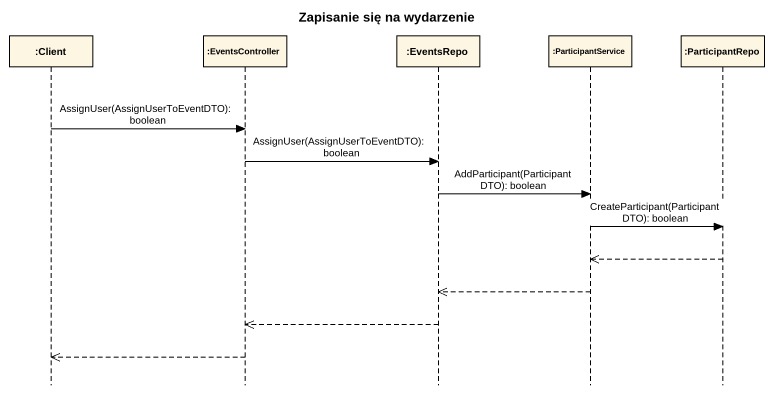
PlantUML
@startuml
title Zapisanie się na wydarzenie
hide footbox
participant ":Client" as Client
participant ":EventsController" as EventsController
participant ":EventsRepo" as EventsRepo
participant ":ParticipantService" as ParticipantService
participant ":ParticipantRepo" as ParticipantRepo

Client -> EventsController : AssignUser(AssignUserToEventDTO): boolean
EventsController -> EventsRepo : AssignUser(AssignUserToEventDTO): boolean
EventsRepo -> ParticipantService : AddParticipant(ParticipantDTO): boolean
ParticipantService -> ParticipantRepo : CreateParticipant(ParticipantDTO): boolean
ParticipantRepo -->> ParticipantService
ParticipantService -->> EventsRepo
EventsRepo -->> EventsController
EventsController -->> Client
@enduml
